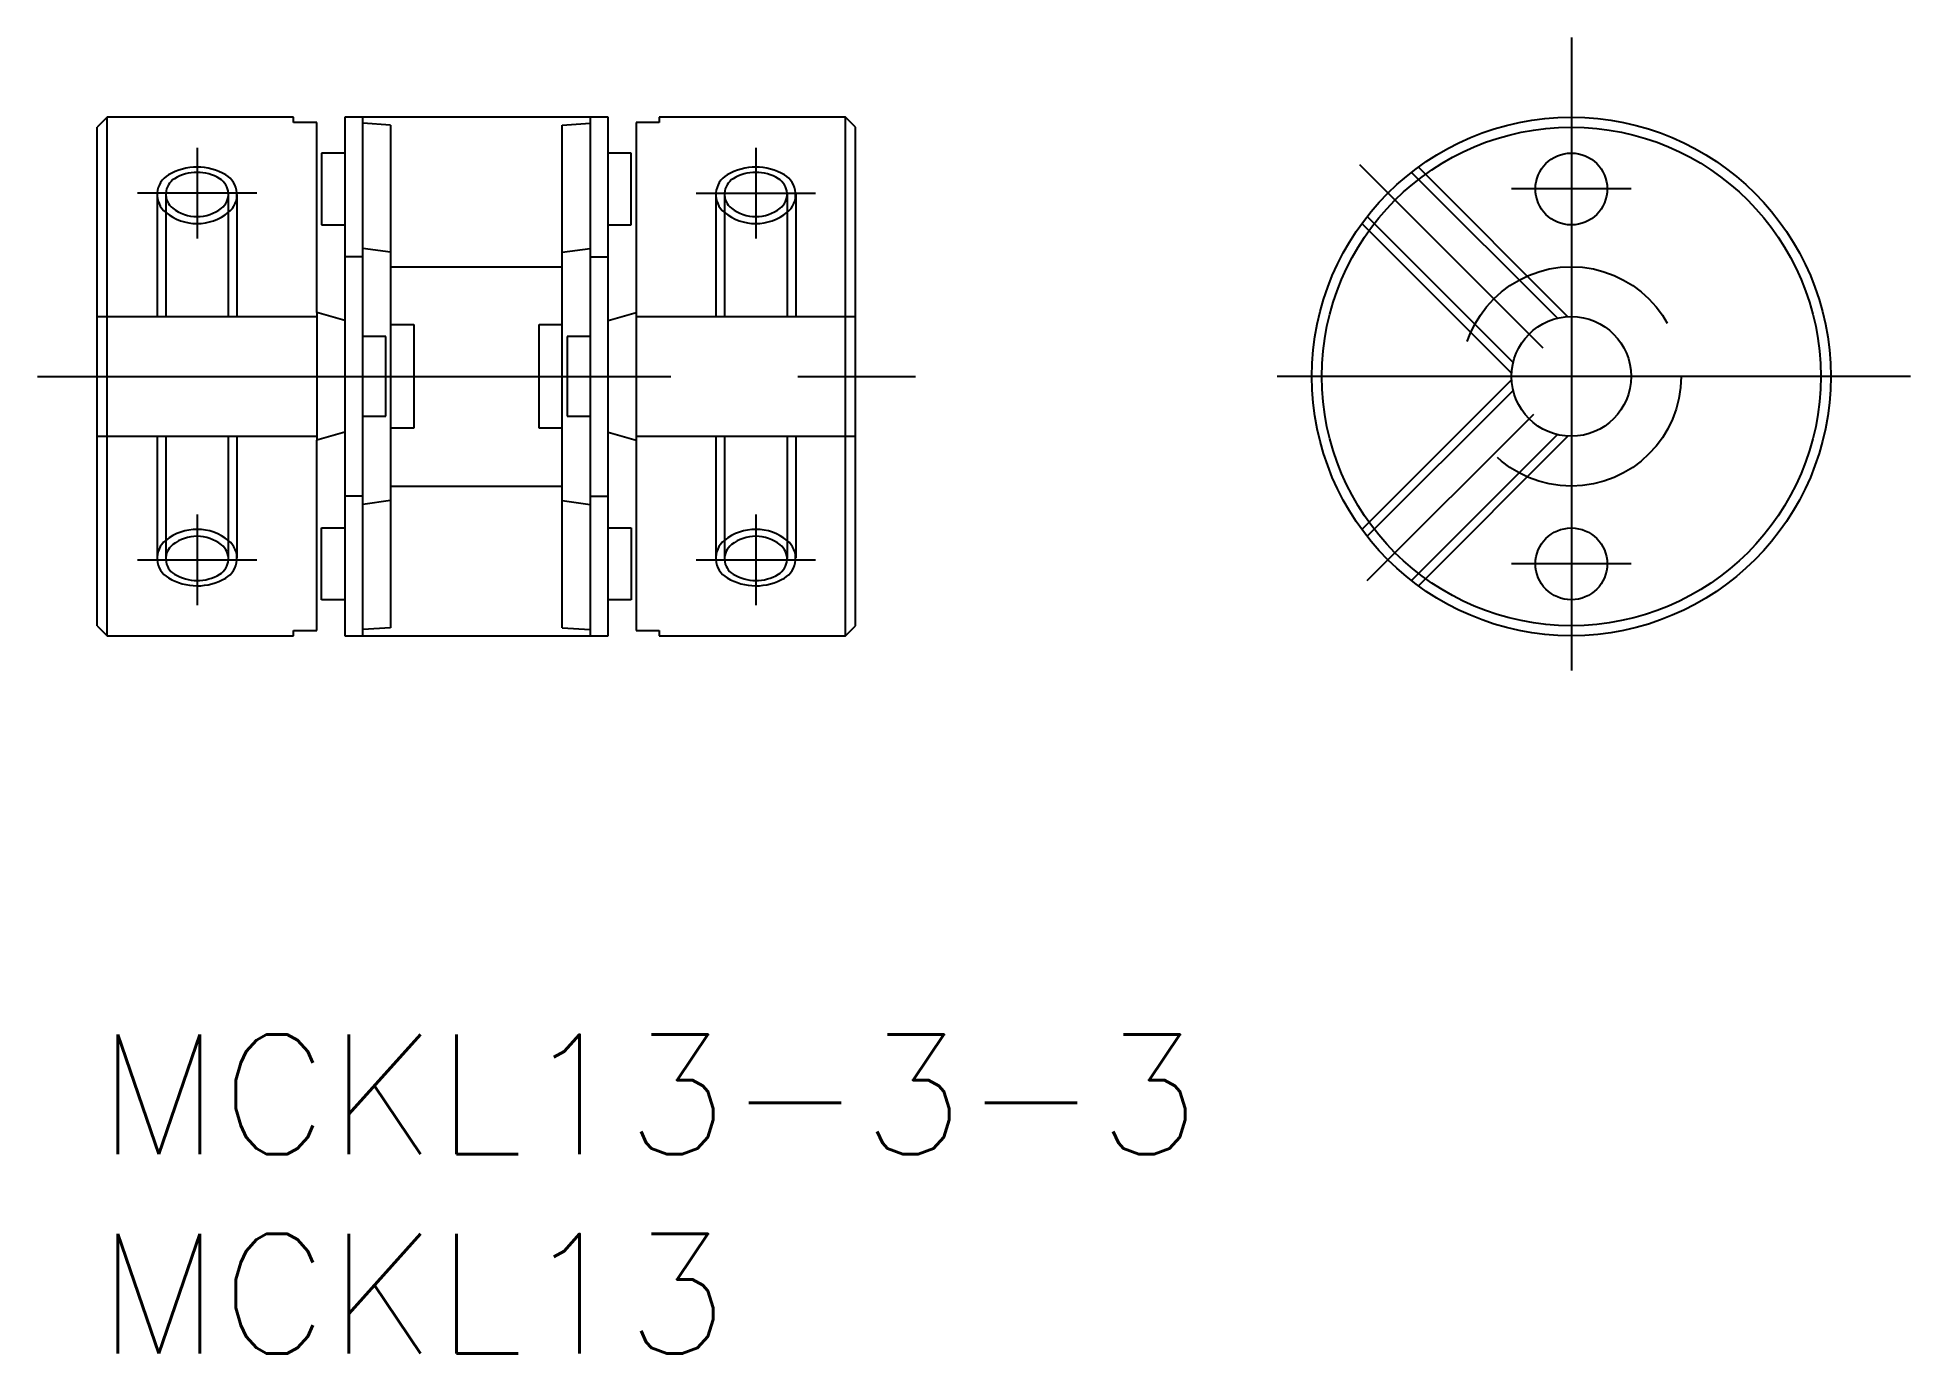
# Model space of a CAD drawing. Extents: x -1.5 to 45.4, y -8 to 25.
import ezdxf

# ---------------------------------------------------------------- set-up
doc = ezdxf.new("R2010")
doc.units = 0
doc.header["$LTSCALE"] = 0.5
doc.linetypes.add('CENTER', pattern=[50.8, 31.75, -6.35, 6.35, -6.35])
doc.linetypes.add('DASHED', pattern=[19.05, 12.7, -6.35])
for name, color, linetype in [('MSM_CENTER', 1, 'CENTER'), ('MSM_CONTINUOUS', 7, 'CONTINUOUS'), ('MSM_DASHED', 4, 'DASHED'), ('MSM_NARROW', 5, 'CONTINUOUS'), ('MSM_PART_NUMBER', 7, 'CONTINUOUS')]:
    doc.layers.add(name, color=color, linetype=linetype)
doc.styles.get("Standard").update_dxf_attribs({"font": 'txt.shx', "height": 3, "bigfont": 'bigfont.shx'})

# ---------------------------------------------------------------- blocks, each defined once
blk = doc.blocks.new('*U3')
at = {"layer": 'MSM_PART_NUMBER'}
blk.add_text('MCKL13-3-3', height=3, dxfattribs=at).set_placement((0, -3))
blk = doc.blocks.new('*U4')
at = {"layer": 'MSM_PART_NUMBER'}
blk.add_text('MCKL13', height=3, dxfattribs=at).set_placement((0, -8))

msp = doc.modelspace()

# ---------------------------------------------------------------- linework, layer by layer
at = {"layer": 'MSM_CENTER'}
for p, q in [((36.937, 25), (36.937, 8)), ((2.5, 22.231), (2.5, 19.961)), ((16.5, 22.231), (16.5, 19.961)), ((36.23, 17.207), (31.634, 21.803)), ((38.437, 21.2), (35.437, 21.2)), ((3.997, 21.096), (1.003, 21.096)), ((15.003, 21.096), (17.997, 21.096)), ((-1.5, 16.5), (20.5, 16.5)), ((45.437, 16.5), (28.437, 16.5)), ((35.985, 15.548), (31.81, 11.373)), ((2.5, 13.039), (2.5, 10.769)), ((16.5, 13.039), (16.5, 10.769)), ((1.003, 11.904), (3.997, 11.904)), ((15.003, 11.904), (17.997, 11.904)), ((38.437, 11.8), (35.437, 11.8))]:
    msp.add_line(p, q, dxfattribs=at)
at = {"layer": 'MSM_CONTINUOUS'}
for p, q in [((0.25, 23), (0, 22.75)), ((4.92, 23), (0.25, 23)), ((0.25, 10), (0.25, 23)), ((4.92, 22.869), (4.92, 23)), ((12.8, 23), (6.2, 23)), ((6.2, 23), (6.2, 10)), ((6.65, 10), (6.65, 23)), ((12.35, 23), (12.35, 10)), ((12.8, 10), (12.8, 23)), ((18.75, 23), (14.08, 23)), ((14.08, 23), (14.08, 22.869)), ((19, 22.75), (18.75, 23)), ((18.75, 10), (18.75, 23)), ((0, 10.25), (0, 22.75)), ((5.5, 22.869), (4.92, 22.869)), ((5.5, 18.1), (5.5, 22.869)), ((7.35, 22.8), (6.65, 22.847)), ((7.35, 22.8), (7.35, 10.2)), ((11.65, 22.8), (12.35, 22.847)), ((11.65, 10.2), (11.65, 22.8)), ((14.08, 22.869), (13.5, 22.869)), ((13.5, 22.869), (13.5, 18.1)), ((19, 10.25), (19, 22.75)), ((6.2, 22.1), (5.62, 22.1)), ((5.62, 22.1), (5.62, 20.3)), ((13.38, 22.1), (12.8, 22.1)), ((13.38, 20.3), (13.38, 22.1)), ((5.62, 20.3), (6.2, 20.3)), ((12.8, 20.3), (13.38, 20.3)), ((7.35, 19.613), (6.65, 19.708)), ((11.65, 19.613), (12.35, 19.708)), ((6.2, 17.9), (5.5, 18.1)), ((12.8, 17.9), (13.5, 18.1)), ((7.23, 17.5), (6.65, 17.5)), ((7.23, 15.5), (7.23, 17.5)), ((7.35, 17.8), (7.93, 17.8)), ((7.93, 17.8), (7.93, 15.2)), ((11.07, 17.8), (11.65, 17.8)), ((11.07, 15.2), (11.07, 17.8)), ((12.35, 17.5), (11.77, 17.5)), ((11.77, 17.5), (11.77, 15.5)), ((6.65, 15.5), (7.23, 15.5)), ((11.77, 15.5), (12.35, 15.5)), ((6.2, 15.1), (5.5, 14.9)), ((7.93, 15.2), (7.35, 15.2)), ((11.65, 15.2), (11.07, 15.2)), ((12.8, 15.1), (13.5, 14.9)), ((5.5, 10.131), (5.5, 14.9)), ((13.5, 14.9), (13.5, 10.131)), ((7.35, 13.387), (6.65, 13.292)), ((11.65, 13.387), (12.35, 13.292)), ((5.62, 12.7), (6.2, 12.7)), ((5.62, 10.9), (5.62, 12.7)), ((12.8, 12.7), (13.38, 12.7)), ((13.38, 12.7), (13.38, 10.9)), ((6.2, 10.9), (5.62, 10.9)), ((13.38, 10.9), (12.8, 10.9)), ((0, 10.25), (0.25, 10)), ((0.25, 10), (4.92, 10)), ((4.92, 10), (4.92, 10.131)), ((4.92, 10.131), (5.5, 10.131)), ((6.2, 10), (12.8, 10)), ((7.35, 10.2), (6.65, 10.153)), ((11.65, 10.2), (12.35, 10.153)), ((13.5, 10.131), (14.08, 10.131)), ((14.08, 10.131), (14.08, 10)), ((14.08, 10), (18.75, 10)), ((18.75, 10), (19, 10.25))]:
    msp.add_line(p, q, dxfattribs=at)
for centre, radius in [((36.937, 16.5), 6.5), ((36.937, 16.5), 6.25), ((36.937, 21.2), 0.9), ((36.937, 16.5), 1.5), ((36.937, 11.8), 0.9)]:
    msp.add_circle(centre, radius, dxfattribs=at)
for centre, radius, start, end in [((2.5, 20.525), 1.092, 58.6656, 121.3344), ((16.5, 20.525), 1.092, 58.6656, 121.3344), ((2.166, 21.073), 0.45, 121.3344, 231.9141), ((2.834, 21.073), 0.45, 308.0859, 58.6656), ((16.166, 21.073), 0.45, 121.3344, 231.9141), ((16.834, 21.073), 0.45, 308.0859, 58.6656), ((2.5, 21.5), 0.991, 231.9141, 308.0859), ((16.5, 21.5), 0.991, 231.9141, 308.0859), ((2.166, 11.928), 0.45, 127.8105, 238.3902), ((2.498, 11.5), 0.991, 51.6387, 127.8105), ((2.834, 11.925), 0.45, 301.0591, 51.6387), ((16.166, 11.928), 0.45, 127.8105, 238.3902), ((16.498, 11.5), 0.991, 51.6387, 127.8105), ((16.834, 11.925), 0.45, 301.0591, 51.6387), ((2.503, 12.475), 1.092, 238.3902, 301.0591), ((16.503, 12.475), 1.092, 238.3902, 301.0591)]:
    msp.add_arc(centre, radius, start, end, dxfattribs=at)
at = {"layer": 'MSM_DASHED'}
for p, q in [((32.928, 21.617), (36.587, 17.958)), ((33.103, 21.749), (36.853, 17.998)), ((1.5, 21.059), (1.5, 18)), ((1.716, 21.073), (1.716, 18)), ((3.283, 21.073), (3.283, 18)), ((3.5, 21.059), (3.5, 18)), ((15.5, 21.059), (15.5, 18)), ((15.716, 21.073), (15.716, 18)), ((17.283, 21.073), (17.283, 18)), ((17.5, 21.059), (17.5, 18)), ((31.688, 20.334), (35.439, 16.583)), ((31.82, 20.509), (35.478, 16.85)), ((6.65, 19.5), (6.2, 19.5)), ((7.35, 19.25), (11.65, 19.25)), ((12.35, 19.5), (12.8, 19.5)), ((0, 18), (5.5, 18)), ((5.5, 18.1), (5.5, 14.9)), ((13.5, 18.1), (13.5, 14.9)), ((13.5, 18), (19, 18)), ((31.688, 12.666), (35.439, 16.417)), ((31.82, 12.491), (35.478, 16.15)), ((32.928, 11.383), (36.587, 15.042)), ((0, 15), (5.5, 15)), ((1.5, 15), (1.5, 11.953)), ((1.716, 15), (1.716, 11.935)), ((3.283, 15), (3.283, 11.935)), ((3.5, 15), (3.5, 11.953)), ((13.5, 15), (19, 15)), ((15.5, 15), (15.5, 11.953)), ((15.716, 15), (15.716, 11.935)), ((17.283, 15), (17.283, 11.935)), ((17.5, 15), (17.5, 11.953)), ((33.103, 11.251), (36.853, 15.002)), ((7.35, 13.75), (11.65, 13.75)), ((6.65, 13.5), (6.2, 13.5)), ((12.35, 13.5), (12.8, 13.5))]:
    msp.add_line(p, q, dxfattribs=at)
msp.add_circle((36.937, 16.5), 2.75, dxfattribs=at)
at = {"layer": 'MSM_NARROW'}
for centre, radius, start, end in [((2.5, 20.335), 1.414, 59.4645, 120.5355), ((16.5, 20.335), 1.414, 59.4645, 120.5355), ((2.073, 21.059), 0.573, 120.5355, 230.8036), ((2.927, 21.059), 0.573, 309.1964, 59.4645), ((16.073, 21.059), 0.573, 120.5355, 230.8036), ((16.927, 21.059), 0.573, 309.1964, 59.4645), ((2.5, 21.583), 1.249, 230.8036, 309.1964), ((16.5, 21.583), 1.249, 230.8036, 309.1964), ((2.073, 11.943), 0.573, 128.921, 239.1891), ((2.498, 11.417), 1.249, 50.5282, 128.921), ((2.927, 11.939), 0.573, 300.2601, 50.5282), ((16.073, 11.943), 0.573, 128.921, 239.1891), ((16.498, 11.417), 1.249, 50.5282, 128.921), ((16.927, 11.939), 0.573, 300.2601, 50.5282), ((2.504, 12.665), 1.414, 239.1891, 300.2601), ((16.504, 12.665), 1.414, 239.1891, 300.2601)]:
    msp.add_arc(centre, radius, start, end, dxfattribs=at)

# ---------------------------------------------------------------- block references
at = {"layer": 'MSM_CONTINUOUS'}
for name in ['*U3', '*U4']:
    msp.add_blockref(name, (0, 0), dxfattribs=at)

doc.saveas('drawing.dxf')
